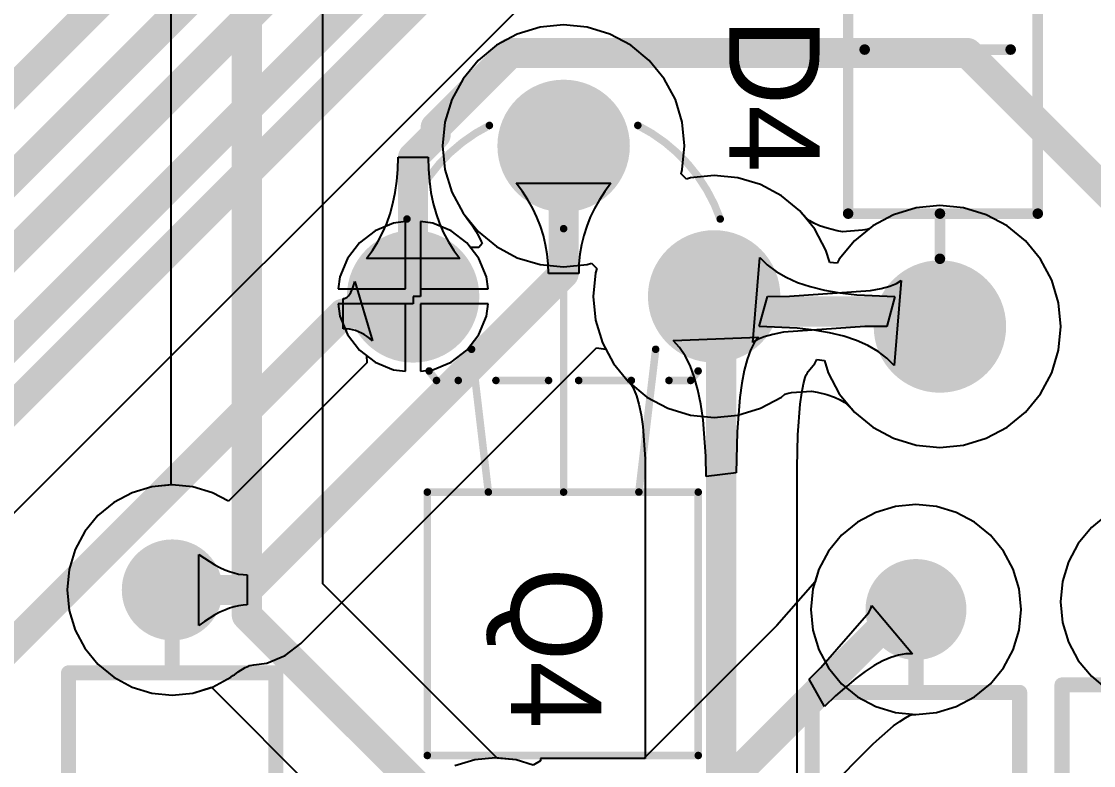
# Model space of a CAD drawing. Header units: millimetres. Extents: x 0 to 190, y 0 to 100.
# Drawn here: x 111.75 to 129.85, y 38.95 to 51.5 of the extents above; entities that cross this region are included whole.
import ezdxf

# ---------------------------------------------------------------- set-up
doc = ezdxf.new("R2010")
doc.units = ezdxf.units.MM
for name, color, linetype in [('BottomLayer', 5, 'Continuous'), ('BottomSolder', 6, 'Continuous'), ('MultiLayer', 9, 'Continuous'), ('PadHoleLayer', 156, 'Continuous'), ('TopLayer', 1, 'Continuous'), ('TopOverlay', 2, 'Continuous'), ('TopSolder', 216, 'Continuous')]:
    doc.layers.add(name, color=color, linetype=linetype)

msp = doc.modelspace()

# ---------------------------------------------------------------- hatches: boundary and pattern name
at = {"layer": 'BottomLayer'}
h = msp.add_hatch(color=5, dxfattribs=at)
edge = h.paths.add_edge_path()
edge.add_arc((120.904, 49.403), 1.016, 0, 360)
h = msp.add_hatch(color=5, dxfattribs=at)
edge = h.paths.add_edge_path()
edge.add_arc((118.364, 46.863), 1.016, 0, 360)
h = msp.add_hatch(color=5, dxfattribs=at)
edge = h.paths.add_edge_path()
edge.add_arc((123.444, 46.863), 1.016, 0, 360)
h = msp.add_hatch(color=5, dxfattribs=at)
edge = h.paths.add_edge_path()
edge.add_arc((127.254, 46.355), 1.016, 0, 360)
h = msp.add_hatch(color=5, dxfattribs=at)
edge = h.paths.add_edge_path()
edge.add_arc((114.3, 41.91), 0.7499985, 0, 360)
h = msp.add_hatch(color=5, dxfattribs=at)
edge = h.paths.add_edge_path()
edge.add_arc((126.84990632, 41.5789999), 0.7499985, 0, 360)
at = {"layer": 'BottomSolder'}
h = msp.add_hatch(color=6, dxfattribs=at)
edge = h.paths.add_edge_path()
edge.add_arc((120.904, 49.403), 1.1176, 0, 360)
h = msp.add_hatch(color=6, dxfattribs=at)
edge = h.paths.add_edge_path()
edge.add_arc((118.364, 46.863), 1.1176, 0, 360)
h = msp.add_hatch(color=6, dxfattribs=at)
edge = h.paths.add_edge_path()
edge.add_arc((123.444, 46.863), 1.1176, 0, 360)
h = msp.add_hatch(color=6, dxfattribs=at)
edge = h.paths.add_edge_path()
edge.add_arc((127.254, 46.355), 1.1176, 0, 360)
h = msp.add_hatch(color=6, dxfattribs=at)
edge = h.paths.add_edge_path()
edge.add_arc((114.3, 41.91), 0.8515985, 0, 360)
h = msp.add_hatch(color=6, dxfattribs=at)
edge = h.paths.add_edge_path()
edge.add_arc((126.84990632, 41.5789999), 0.8515985, 0, 360)
at = {"layer": 'MultiLayer'}
h = msp.add_hatch(color=9, dxfattribs=at)
edge = h.paths.add_edge_path()
edge.add_arc((120.904, 49.403), 1.016, 0, 360)
h = msp.add_hatch(color=9, dxfattribs=at)
edge = h.paths.add_edge_path()
edge.add_arc((118.364, 46.863), 1.016, 0, 360)
h = msp.add_hatch(color=9, dxfattribs=at)
edge = h.paths.add_edge_path()
edge.add_arc((123.444, 46.863), 1.016, 0, 360)
h = msp.add_hatch(color=9, dxfattribs=at)
edge = h.paths.add_edge_path()
edge.add_arc((127.254, 46.355), 1.016, 0, 360)
h = msp.add_hatch(color=9, dxfattribs=at)
edge = h.paths.add_edge_path()
edge.add_arc((114.3, 41.91), 0.7499985, 0, 360)
h = msp.add_hatch(color=9, dxfattribs=at)
edge = h.paths.add_edge_path()
edge.add_arc((126.84990632, 41.5789999), 0.7499985, 0, 360)
at = {"layer": 'PadHoleLayer'}
h = msp.add_hatch(color=156, dxfattribs=at)
edge = h.paths.add_edge_path()
edge.add_arc((120.904, 49.403), 0.4571999999999999, 0, 360)
h = msp.add_hatch(color=156, dxfattribs=at)
edge = h.paths.add_edge_path()
edge.add_arc((118.364, 46.863), 0.4571999999999999, 0, 360)
h = msp.add_hatch(color=156, dxfattribs=at)
edge = h.paths.add_edge_path()
edge.add_arc((123.444, 46.863), 0.4571999999999999, 0, 360)
h = msp.add_hatch(color=156, dxfattribs=at)
edge = h.paths.add_edge_path()
edge.add_arc((127.254, 46.355), 0.4445, 0, 360)
h = msp.add_hatch(color=156, dxfattribs=at)
edge = h.paths.add_edge_path()
edge.add_arc((114.3, 41.91), 0.3499993, 0, 360)
h = msp.add_hatch(color=156, dxfattribs=at)
edge = h.paths.add_edge_path()
edge.add_arc((126.84990632, 41.5789999), 0.3499993, 0, 360)
at = {"layer": 'TopLayer'}
h = msp.add_hatch(color=1, dxfattribs=at)
edge = h.paths.add_edge_path()
edge.add_arc((120.904, 49.403), 1.016, 0, 360)
h = msp.add_hatch(color=1, dxfattribs=at)
edge = h.paths.add_edge_path()
edge.add_arc((118.364, 46.863), 1.016, 0, 360)
h = msp.add_hatch(color=1, dxfattribs=at)
edge = h.paths.add_edge_path()
edge.add_arc((123.444, 46.863), 1.016, 0, 360)
h = msp.add_hatch(color=1, dxfattribs=at)
edge = h.paths.add_edge_path()
edge.add_arc((127.254, 46.355), 1.016, 0, 360)
h = msp.add_hatch(color=1, dxfattribs=at)
edge = h.paths.add_edge_path()
edge.add_arc((114.3, 41.91), 0.7499985, 0, 360)
h = msp.add_hatch(color=1, dxfattribs=at)
edge = h.paths.add_edge_path()
edge.add_arc((126.84990632, 41.5789999), 0.7499985, 0, 360)
at = {"layer": 'TopSolder'}
h = msp.add_hatch(color=216, dxfattribs=at)
edge = h.paths.add_edge_path()
edge.add_arc((120.904, 49.403), 1.1176, 0, 360)
h = msp.add_hatch(color=216, dxfattribs=at)
edge = h.paths.add_edge_path()
edge.add_arc((118.364, 46.863), 1.1176, 0, 360)
h = msp.add_hatch(color=216, dxfattribs=at)
edge = h.paths.add_edge_path()
edge.add_arc((123.444, 46.863), 1.1176, 0, 360)
h = msp.add_hatch(color=216, dxfattribs=at)
edge = h.paths.add_edge_path()
edge.add_arc((127.254, 46.355), 1.1176, 0, 360)
h = msp.add_hatch(color=216, dxfattribs=at)
edge = h.paths.add_edge_path()
edge.add_arc((114.3, 41.91), 0.8515985, 0, 360)
h = msp.add_hatch(color=216, dxfattribs=at)
edge = h.paths.add_edge_path()
edge.add_arc((126.84990632, 41.5789999), 0.8515985, 0, 360)

# ---------------------------------------------------------------- linework, layer by layer
at = {"layer": 'BottomLayer'}
for p, q in [((100.15440472, 31.73322584), (127.97719388, 59.556015)), ((120.50565942, 51.4055995), (120.12262488, 51.28940719999999)), ((120.904, 51.44483234), (120.50565942, 51.4055995)), ((121.30234058, 51.4055995), (120.904, 51.44483234)), ((121.68537512, 51.28940719999999), (121.30234058, 51.4055995)), ((120.12262488, 51.28940719999999), (119.76961822, 51.10072075999999)), ((122.03838178, 51.10072075999999), (121.68537512, 51.28940719999999)), ((119.76961822, 51.10072075999999), (119.46020558, 50.84679441999999)), ((122.34779442, 50.84679441999999), (122.03838178, 51.10072075999999)), ((119.46020558, 50.84679441999999), (119.20627924, 50.53738178)), ((122.60172076, 50.53738178), (122.34779442, 50.84679441999999)), ((119.20627924, 50.53738178), (119.0175928, 50.18437512)), ((122.7904072, 50.18437512), (122.60172076, 50.53738178)), ((119.0175928, 50.18437512), (118.9014005, 49.80134057999999)), ((122.9065995, 49.80134057999999), (122.7904072, 50.18437512)), ((118.9014005, 49.80134057999999), (118.86216766, 49.403)), ((122.94583234, 49.403), (122.9065995, 49.80134057999999)), ((118.86216766, 49.403), (118.9014005, 49.00465942)), ((122.9065995, 49.00465942), (122.94583234, 49.403)), ((118.10466854, 49.00421492), (118.11, 49.21063056)), ((118.11, 49.21063056), (118.618, 49.21063056)), ((118.618, 49.21063056), (118.62333146, 49.00421492)), ((118.0886767, 48.80577488), (118.10466854, 49.00421492)), ((118.62333146, 49.00421492), (118.6393233, 48.80577488)), ((118.9014005, 49.00465942), (119.0175928, 48.62162488)), ((122.88515174, 48.93395598), (122.9065995, 49.00465942)), ((122.97495598, 48.84415174), (122.88515174, 48.93395598)), ((123.04565942, 48.86559949999999), (122.97495598, 48.84415174)), ((123.444, 48.90483234), (123.04565942, 48.86559949999999)), ((123.84234058, 48.86559949999999), (123.444, 48.90483234)), ((124.22537512, 48.74940719999999), (123.84234058, 48.86559949999999)), ((118.0620194, 48.61531298), (118.0886767, 48.80577488)), ((118.6393233, 48.80577488), (118.6659806, 48.61531298)), ((120.20844894, 48.63532564), (120.10487536, 48.77557936)), ((120.10487536, 48.77557936), (121.70312464, 48.77557936)), ((121.70312464, 48.77557936), (121.59955106, 48.63532564)), ((124.57838178, 48.56072076), (124.22537512, 48.74940719999999)), ((118.02470172, 48.43282668), (118.0620194, 48.61531298)), ((118.6659806, 48.61531298), (118.70329828, 48.43282668)), ((119.0175928, 48.62162488), (119.20627924, 48.26861821999999)), ((120.30112084, 48.49228807999999), (120.20844894, 48.63532564)), ((120.38288852, 48.34646413999999), (120.30112084, 48.49228807999999)), ((121.50687916, 48.49228807999999), (121.42511148, 48.34646413999999)), ((121.59955106, 48.63532564), (121.50687916, 48.49228807999999)), ((124.88779442, 48.30679442), (124.57838178, 48.56072076)), ((117.97672112, 48.25831598), (118.02470172, 48.43282668)), ((118.70329828, 48.43282668), (118.75127888, 48.25831598)), ((120.45375452, 48.19785889999999), (120.38288852, 48.34646413999999)), ((121.42511148, 48.34646413999999), (121.35424548, 48.19785889999999)), ((124.93099728, 48.25415038), (124.88779442, 48.30679442)), ((126.85565942, 48.3575995), (126.47262488, 48.2414072)), ((127.254, 48.39683234), (126.85565942, 48.3575995)), ((127.65234058, 48.3575995), (127.254, 48.39683234)), ((128.03537512, 48.2414072), (127.65234058, 48.3575995)), ((117.91808014, 48.09178596), (117.97672112, 48.25831598)), ((118.237, 48.12723674), (118.03246396, 48.1003102)), ((118.237, 46.99), (118.237, 48.12723674)), ((118.69553604, 48.1003102), (118.491, 48.12723674)), ((118.491, 48.12723674), (118.491, 46.863)), ((118.75127888, 48.25831598), (118.80991986, 48.09178596)), ((119.20627924, 48.26861821999999), (119.26129818, 48.20157746)), ((119.26129818, 48.20157746), (119.28052344, 48.16681501999999)), ((119.28052344, 48.16681501999999), (119.3654458, 48.05181906)), ((120.51371884, 48.04646727999999), (120.45375452, 48.19785889999999)), ((121.35424548, 48.19785889999999), (121.29428116, 48.04646727999999)), ((124.9459655, 48.24253242), (124.93099728, 48.25415038)), ((125.01950612, 48.16817138), (124.9459655, 48.24253242)), ((125.05867038, 48.13829336), (125.01950612, 48.16817138)), ((125.12487294, 48.09977426), (125.05867038, 48.13829336)), ((126.47262488, 48.2414072), (126.11961822, 48.05272076)), ((128.38838178, 48.05272076), (128.03537512, 48.2414072)), ((117.72352122, 47.97234246), (117.45822584, 47.76877416)), ((118.03246396, 48.1003102), (117.72352122, 47.97234246)), ((117.8487737, 47.933229), (117.91808014, 48.09178596)), ((119.00447878, 47.97234246), (118.69553604, 48.1003102)), ((118.80991986, 48.09178596), (118.8792263, 47.933229)), ((119.26977416, 47.76877416), (119.00447878, 47.97234246)), ((119.3654458, 48.05181906), (119.4232943, 47.96253044)), ((119.4232943, 47.96253044), (119.4724941, 47.87478867999999)), ((120.56277894, 47.89228927999999), (120.51371884, 48.04646727999999)), ((121.29428116, 48.04646727999999), (121.24522106, 47.89228927999999)), ((125.22260706, 48.05637581999999), (125.12487294, 48.09977426)), ((125.35365582, 48.01239064), (125.22260706, 48.05637581999999)), ((125.51822242, 47.97155252), (125.35365582, 48.01239064)), ((125.61183412, 47.95507045999999), (125.51822242, 47.97155252)), ((125.94926296, 47.97840544), (125.61183412, 47.95507045999999)), ((126.024386, 47.99330762), (125.94926296, 47.97840544)), ((126.0590316, 48.00299772), (126.024386, 47.99330762)), ((126.11961822, 48.05272076), (126.0590316, 48.00299772)), ((128.69779442, 47.79879441999999), (128.38838178, 48.05272076)), ((117.45822584, 47.76877416), (117.25465754, 47.50347877999999)), ((117.67817714, 47.6400495), (117.76880688, 47.78265018)), ((117.76880688, 47.78265018), (117.8487737, 47.933229)), ((118.8792263, 47.933229), (118.95919312, 47.78265018)), ((118.95919312, 47.78265018), (119.04982286, 47.6400495)), ((119.33052588, 47.68960235999999), (119.26977416, 47.76877416)), ((119.4724941, 47.87478867999999), (119.51379958, 47.7881696)), ((119.51379958, 47.7881696), (119.52764004, 47.75322936)), ((120.6009399, 47.73532998), (120.56277894, 47.89228927999999)), ((121.24522106, 47.89228927999999), (121.2070601, 47.73532998)), ((128.95172076, 47.48938178), (128.69779442, 47.79879441999999)), ((117.57688702, 47.50542442), (117.67817714, 47.6400495)), ((119.04982286, 47.6400495), (119.15111298, 47.50542442)), ((119.47249664, 47.68560186), (119.33052588, 47.68960235999999)), ((119.52764004, 47.75322936), (119.47249664, 47.68560186)), ((120.6281941, 47.5755843), (120.6009399, 47.73532998)), ((121.2070601, 47.73532998), (121.1798059, 47.5755843)), ((117.25465754, 47.50347877999999), (117.1266898, 47.19453604)), ((119.15111298, 47.50542442), (117.57688702, 47.50542442)), ((120.64454916, 47.41305224), (120.6281941, 47.5755843)), ((120.65, 47.24773887999999), (120.64454916, 47.41305224)), ((121.16345084, 47.41305224), (121.158, 47.24773887999999)), ((121.1798059, 47.5755843), (121.16345084, 47.41305224)), ((124.09621612, 46.08397945999999), (124.2173284, 47.5219522)), ((124.2173284, 47.5219522), (124.34114324, 47.39675305999999)), ((129.1404072, 47.13637512), (128.95172076, 47.48938178)), ((121.158, 47.24773887999999), (120.65, 47.24773887999999)), ((124.34114324, 47.39675305999999), (124.48799334, 47.2847289)), ((124.48799334, 47.2847289), (124.65787616, 47.18588734)), ((117.1266898, 47.19453604), (117.09976326, 46.99)), ((117.3479238, 47.00870456), (117.36394866, 47.05739382)), ((117.36394866, 47.05739382), (117.3789372, 47.11181332)), ((117.3789372, 47.11181332), (117.67803998, 46.1135222)), ((124.65787616, 47.18588734), (124.85079424, 47.1002233)), ((124.85079424, 47.1002233), (125.0667425, 47.02773932)), ((126.40780916, 47.03645152), (126.52092044, 47.08252458)), ((126.60178388, 47.13402053999999), (126.4806716, 45.6960478)), ((126.52092044, 47.08252458), (126.60178388, 47.13402053999999)), ((129.2565995, 46.75334057999999), (129.1404072, 47.13637512)), ((117.09976326, 46.99), (118.237, 46.99)), ((117.25220898, 46.8511763), (117.27342814, 46.87122452)), ((117.27342814, 46.87122452), (117.29361098, 46.89700298)), ((117.29361098, 46.89700298), (117.31275242, 46.9285066)), ((117.31275242, 46.9285066), (117.33085754, 46.96574046)), ((117.33085754, 46.96574046), (117.3479238, 47.00870456)), ((118.491, 46.863), (118.364, 46.863)), ((118.364, 46.863), (118.364, 46.736)), ((124.206, 46.355), (124.3421186, 46.863)), ((124.3421186, 46.863), (124.7131872, 46.86571018)), ((124.7131872, 46.86571018), (126.08485578, 46.96056648)), ((125.0667425, 47.02773932), (125.30572856, 46.96843285999999)), ((125.30572856, 46.96843285999999), (125.5677448, 46.92230645999999)), ((125.5677448, 46.92230645999999), (125.8527963, 46.88935758)), ((125.8527963, 46.88935758), (126.492, 46.863)), ((126.08485578, 46.96056648), (126.26245512, 46.99579882)), ((126.26245512, 46.99579882), (126.40780916, 47.03645152)), ((126.492, 46.863), (126.3558814, 46.355)), ((118.364, 46.736), (117.09976326, 46.736)), ((117.09976326, 46.736), (117.1266898, 46.53146396)), ((117.18231834, 46.82539784), (117.20665408, 46.82826296)), ((117.18231834, 46.31739784), (117.18231834, 46.82539784)), ((117.20665408, 46.82826296), (117.22995096, 46.83685324)), ((117.22995096, 46.83685324), (117.25220898, 46.8511763)), ((129.29583234, 46.355), (129.2565995, 46.75334057999999)), ((117.1266898, 46.53146396), (117.25465754, 46.22252122)), ((117.23641018, 46.31535822), (117.18231834, 46.31739784)), ((117.28949618, 46.3092419), (117.23641018, 46.31535822)), ((124.8452037, 46.32864242), (124.206, 46.355)), ((125.9848128, 46.35228982), (124.61314422, 46.25743352)), ((125.1302552, 46.29569353999999), (124.8452037, 46.32864242)), ((126.3558814, 46.355), (125.9848128, 46.35228982)), ((129.2565995, 45.95665942), (129.29583234, 46.355)), ((117.25465754, 46.22252122), (117.45822584, 45.95722583999999)), ((117.34158142, 46.29904887999999), (117.28949618, 46.3092419)), ((117.39265828, 46.28477662), (117.34158142, 46.29904887999999)), ((117.44273438, 46.26643019999999), (117.39265828, 46.28477662)), ((117.49180464, 46.24400199999999), (117.44273438, 46.26643019999999)), ((117.53986906, 46.21749964), (117.49180464, 46.24400199999999)), ((117.58693018, 46.18691804), (117.53986906, 46.21749964)), ((117.632988, 46.15225974), (117.58693018, 46.18691804)), ((117.67803998, 46.1135222), (117.632988, 46.15225974)), ((124.17707956, 46.13547542), (124.09621612, 46.08397945999999)), ((124.29019084, 46.18154848), (124.17707956, 46.13547542)), ((124.43554488, 46.22220118), (124.29019084, 46.18154848)), ((124.61314422, 46.25743352), (124.43554488, 46.22220118)), ((125.39227144, 46.24956714), (125.1302552, 46.29569353999999)), ((125.6312575, 46.19026068), (125.39227144, 46.24956714)), ((125.84720576, 46.11777669999999), (125.6312575, 46.19026068)), ((116.47203528, 41.00422584), (121.4609077, 45.99309826)), ((117.45822584, 45.95722583999999), (117.57630028, 45.86662404)), ((121.4609077, 45.99309826), (121.61731328, 45.96989536)), ((121.61731328, 45.96989536), (121.74627924, 45.72861822)), ((126.04012384, 46.03211266), (125.84720576, 46.11777669999999)), ((126.21000666, 45.9332711), (126.04012384, 46.03211266)), ((129.1404072, 45.57362488), (129.2565995, 45.95665942)), ((117.57630028, 45.86662404), (117.58460608, 45.73989328)), ((126.35685676, 45.82124693999999), (126.21000666, 45.9332711)), ((126.4806716, 45.6960478), (126.35685676, 45.82124693999999)), ((117.58460608, 45.73989328), (115.24958916, 43.40487636)), ((121.74627924, 45.72861822), (122.00020558, 45.41920558)), ((122.00020558, 45.41920558), (122.30961822, 45.16527924)), ((128.95172076, 45.22061822), (129.1404072, 45.57362488)), ((124.673614, 45.22469238), (124.74873704, 45.23959455999999)), ((124.74873704, 45.23959455999999), (125.08616588, 45.26292953999999)), ((125.08616588, 45.26292953999999), (125.17977758, 45.24644748)), ((125.17977758, 45.24644748), (125.34434418, 45.20560936)), ((122.30961822, 45.16527924), (122.66262488, 44.9765928)), ((124.22537512, 44.9765928), (124.57838178, 45.16527924)), ((124.57838178, 45.16527924), (124.6389684, 45.21500228)), ((124.6389684, 45.21500228), (124.673614, 45.22469238)), ((125.34434418, 45.20560936), (125.47539294, 45.16162418)), ((125.47539294, 45.16162418), (125.57312706, 45.11822574)), ((125.57312706, 45.11822574), (125.63932962, 45.07970664)), ((125.63932962, 45.07970664), (125.67849388, 45.04982861999999)), ((125.67849388, 45.04982861999999), (125.7520345, 44.97546758)), ((128.69779442, 44.91120557999999), (128.95172076, 45.22061822)), ((122.66262488, 44.9765928), (123.04565942, 44.8604005)), ((123.84234058, 44.8604005), (124.22537512, 44.9765928)), ((125.7520345, 44.97546758), (125.76700272, 44.96384962)), ((125.76700272, 44.96384962), (125.81020558, 44.91120557999999)), ((125.81020558, 44.91120557999999), (126.11961822, 44.65727924)), ((128.38838178, 44.65727924), (128.69779442, 44.91120557999999)), ((123.04565942, 44.8604005), (123.444, 44.82116765999999)), ((123.444, 44.82116765999999), (123.84234058, 44.8604005)), ((126.11961822, 44.65727924), (126.47262488, 44.4685928)), ((128.03537512, 44.4685928), (128.38838178, 44.65727924)), ((126.47262488, 44.4685928), (126.85565942, 44.3524005)), ((126.85565942, 44.3524005), (127.254, 44.31316766)), ((127.254, 44.31316766), (127.65234058, 44.3524005)), ((127.65234058, 44.3524005), (128.03537512, 44.4685928)), ((113.95380308, 43.6504461), (113.62091068, 43.54946332)), ((114.3, 43.68454306), (113.95380308, 43.6504461)), ((114.64619692, 43.6504461), (114.3, 43.68454306)), ((114.97908932, 43.54946332), (114.64619692, 43.6504461)), ((113.62091068, 43.54946332), (113.31411678, 43.38547838)), ((115.24958916, 43.40487636), (114.97908932, 43.54946332)), ((113.31411678, 43.38547838), (113.04520952, 43.16479048)), ((126.5037094, 43.319446), (126.170817, 43.21846322)), ((126.84990632, 43.35354296), (126.5037094, 43.319446)), ((127.19610324, 43.319446), (126.84990632, 43.35354296)), ((127.52899564, 43.21846322), (127.19610324, 43.319446)), ((113.04520952, 43.16479048), (112.82452162, 42.89588321999999)), ((126.170817, 43.21846322), (125.8640231, 43.05447828)), ((127.83578954, 43.05447828), (127.52899564, 43.21846322)), ((130.07811678, 43.18147827999999), (129.80920952, 42.96079038)), ((112.82452162, 42.89588321999999), (112.66053668, 42.58908932)), ((125.8640231, 43.05447828), (125.59511584, 42.83379038)), ((128.1046968, 42.83379038), (127.83578954, 43.05447828)), ((129.80920952, 42.96079038), (129.58852162, 42.69188312)), ((125.59511584, 42.83379038), (125.37442794, 42.56488312)), ((128.3253847, 42.56488312), (128.1046968, 42.83379038)), ((112.66053668, 42.58908932), (112.5595539, 42.25619692)), ((125.37442794, 42.56488312), (125.210443, 42.25808922)), ((128.48936964, 42.25808922), (128.3253847, 42.56488312)), ((129.58852162, 42.69188312), (129.42453668, 42.38508922)), ((114.7500372, 41.31002914), (114.7500372, 42.50997086)), ((114.7500372, 42.50997086), (114.8412232, 42.4442382)), ((114.8412232, 42.4442382), (115.01721726, 42.33352721999999)), ((129.42453668, 42.38508922), (129.3235539, 42.05219682)), ((112.5595539, 42.25619692), (112.52545694, 41.91)), ((115.01721726, 42.33352721999999), (115.10202532, 42.2885489)), ((115.10202532, 42.2885489), (115.18470994, 42.25049207999999)), ((115.18470994, 42.25049207999999), (115.26527112, 42.21935422)), ((115.26527112, 42.21935422), (115.34370632, 42.19513786)), ((115.34370632, 42.19513786), (115.42001554, 42.17783792)), ((115.42001554, 42.17783792), (115.49420132, 42.16745948)), ((115.49420132, 42.16745948), (115.56626112, 42.16399999999999)), ((115.56626112, 42.16399999999999), (115.56626112, 41.65599999999999)), ((125.210443, 42.25808922), (125.14612512, 42.0460678)), ((128.59035242, 41.92519682), (128.48936964, 42.25808922)), ((125.14612512, 42.0460678), (124.5041706, 41.30956686)), ((129.3235539, 42.05219682), (129.28945694, 41.70599989999999)), ((112.52545694, 41.91), (112.5595539, 41.56380308)), ((128.62444938, 41.5789999), (128.59035242, 41.92519682)), ((115.34370632, 41.62486214), (115.26527112, 41.60064578)), ((115.42001554, 41.64216208), (115.34370632, 41.62486214)), ((115.49420132, 41.65254052), (115.42001554, 41.64216208)), ((115.56626112, 41.65599999999999), (115.49420132, 41.65254052)), ((126.08897312, 41.59528384), (126.10282374, 41.64508054)), ((126.10282374, 41.64508054), (126.79029506, 40.83137376)), ((129.28945694, 41.70599989999999), (129.3235539, 41.35980298)), ((112.5595539, 41.56380308), (112.66053668, 41.23091067999999)), ((115.01721726, 41.48647278), (114.8412232, 41.3757618)), ((115.10202532, 41.5314511), (115.01721726, 41.48647278)), ((115.18470994, 41.56950791999999), (115.10202532, 41.5314511)), ((115.26527112, 41.60064578), (115.18470994, 41.56950791999999)), ((125.24544166, 40.60039378), (126.05477202, 41.52891871999999)), ((126.05477202, 41.52891871999999), (126.08897312, 41.59528384)), ((128.59035242, 41.23280298), (128.62444938, 41.5789999)), ((114.8412232, 41.3757618), (114.7500372, 41.31002914)), ((124.5041706, 41.30956686), (122.29719762, 39.10259388)), ((129.3235539, 41.35980298), (129.42453668, 41.02691058)), ((112.66053668, 41.23091067999999), (112.82452162, 40.92411678)), ((128.48936964, 40.89991058), (128.59035242, 41.23280298)), ((112.82452162, 40.92411678), (113.04520952, 40.65520952)), ((116.2067399, 40.80065754), (116.47203528, 41.00422584)), ((128.3253847, 40.59311667999999), (128.48936964, 40.89991058)), ((129.42453668, 41.02691058), (129.58852162, 40.72011668)), ((115.89779716, 40.67268979999999), (116.2067399, 40.80065754)), ((126.28929784, 40.71025386), (126.14491916, 40.63116842)), ((126.42602604, 40.7698194), (126.28929784, 40.71025386)), ((126.55510122, 40.80985996), (126.42602604, 40.7698194)), ((126.67652338, 40.83037808), (126.55510122, 40.80985996)), ((126.79029506, 40.83137376), (126.67652338, 40.83037808)), ((129.58852162, 40.72011668), (129.80920952, 40.45120942)), ((113.04520952, 40.65520952), (113.31411678, 40.43452162)), ((115.3492867, 40.4787354), (115.4142345, 40.52555268)), ((115.4142345, 40.52555268), (115.53081034, 40.59888756)), ((115.53081034, 40.59888756), (115.55668532, 40.61261117999999)), ((115.55668532, 40.61261117999999), (115.58404112, 40.62520196)), ((115.58404112, 40.62520196), (115.6008864, 40.63171452)), ((115.6008864, 40.63171452), (115.6154025, 40.63241048)), ((115.6154025, 40.63241048), (115.67849864, 40.64381761999999)), ((115.67849864, 40.64381761999999), (115.89779716, 40.67268979999999)), ((125.04840878, 40.40146606), (125.24544166, 40.60039378)), ((125.99289, 40.53255799999999), (125.83320782, 40.41442514)), ((126.14491916, 40.63116842), (125.99289, 40.53255799999999)), ((128.1046968, 40.32420942), (128.3253847, 40.59311667999999)), ((113.31411678, 40.43452162), (113.62091068, 40.27053668)), ((114.97908932, 40.27053668), (115.28588322, 40.43452162)), ((115.28588322, 40.43452162), (115.32160832, 40.46384084)), ((115.32160832, 40.46384084), (115.3492867, 40.4787354)), ((125.30825078, 39.94288938), (125.04840878, 40.40146606)), ((125.83320782, 40.41442514), (125.49088948, 40.11958955999999)), ((129.80920952, 40.45120942), (130.07811678, 40.23052152)), ((113.62091068, 40.27053668), (113.95380308, 40.1695539)), ((113.95380308, 40.1695539), (114.3, 40.13545694)), ((114.3, 40.13545694), (114.64619692, 40.1695539)), ((114.64619692, 40.1695539), (114.97908932, 40.27053668)), ((127.83578954, 40.10352152), (128.1046968, 40.32420942)), ((125.49088948, 40.11958955999999), (125.30825078, 39.94288938)), ((127.52899564, 39.93953658), (127.83578954, 40.10352152)), ((126.74102668, 39.78925748), (126.7805567, 39.80648122)), ((126.7805567, 39.80648122), (126.7992638, 39.80664378)), ((126.7992638, 39.80664378), (126.81098082, 39.8082897)), ((126.81098082, 39.8082897), (126.84990632, 39.80445683999999)), ((126.84990632, 39.80445683999999), (127.19610324, 39.83855379999999)), ((127.19610324, 39.83855379999999), (127.52899564, 39.93953658)), ((126.47319384, 39.61316944), (126.57701634, 39.6899765)), ((126.57701634, 39.6899765), (126.67062804, 39.75069774)), ((126.67062804, 39.75069774), (126.74102668, 39.78925748)), ((126.1821454, 39.3624943), (126.47319384, 39.61316944)), ((124.07145366, 37.25375328), (126.12215314, 39.30445276)), ((126.12215314, 39.30445276), (126.1821454, 39.3624943)), ((122.29719762, 39.10259388), (122.2570707, 39.0653016)), ((119.4049047, 39.03957647999999), (119.06974916, 38.9379079)), ((119.75345366, 39.07390458), (119.4049047, 39.03957647999999)), ((120.10200262, 39.03957647999999), (119.75345366, 39.07390458)), ((120.38845112, 38.95268308), (120.10200262, 39.03957647999999)), ((120.51545366, 39.02544138), (120.38845112, 38.95268308)), ((122.2570707, 39.0653016), (120.51545366, 39.0653016)), ((120.51545366, 39.0653016), (120.51545366, 39.02544138))]:
    msp.add_line(p, q, dxfattribs=at)
at = {"layer": 'BottomLayer', "const_width": 0.508}
for points in [[(97.60573824, 36.34600046), (127.68073778, 66.421)], [(98.32200046, 35.58400046), (127.889, 65.151)], [(98.83000046, 34.82200046), (127.762, 63.75399999999999)], [(99.314, 33.782), (127.889, 62.357)], [(99.24863056, 32.639), (127.44660312, 60.83697255999999)], [(118.745, 49.71489168), (120.00068964, 50.97058131999999)], [(120.00068964, 50.97058131999999), (127.71841868, 50.97058131999999)], [(127.71841868, 50.97058131999999), (130.937, 47.752)], [(118.745, 49.59163056), (118.745, 49.71489168)], [(118.364, 49.21063056), (118.745, 49.59163056)], [(120.904, 47.24773887999999), (120.904, 49.403)], [(118.364, 46.863), (118.364, 49.21063056)], [(115.56626112, 41.91), (120.904, 47.24773887999999)], [(118.07239784, 46.57139784), (118.364, 46.863)], [(123.444, 46.863), (123.698, 46.60899999999999)], [(123.698, 46.60899999999999), (127, 46.60899999999999)], [(127, 46.60899999999999), (127.254, 46.355)], [(115.11215992, 44.50123942), (117.18231834, 46.57139784)], [(117.18231834, 46.57139784), (118.07239784, 46.57139784)], [(104.775, 34.16408204), (115.11215738, 44.50123942)], [(115.11215738, 44.50123942), (115.11215992, 44.50123942)], [(114.3, 41.91), (115.56626112, 41.91)], [(122.29345366, 37.2873016), (126.58515196, 41.5789999)], [(126.58515196, 41.5789999), (126.84990632, 41.5789999)]]:
    msp.add_lwpolyline(points, dxfattribs=at)
at = {"layer": 'BottomLayer', "const_width": 0.254}
for points in [[(119.87368964, 50.97058131999999, 1), (120.12768964, 50.97058131999999, 1)], [(119.87368964, 50.97058131999999, 1), (120.12768964, 50.97058131999999, 1)], [(127.59141868, 50.97058131999999, 1), (127.84541868, 50.97058131999999, 1)], [(127.59141868, 50.97058131999999, 1), (127.84541868, 50.97058131999999, 1)], [(118.618, 49.71489168, 1), (118.872, 49.71489168, 1)], [(118.618, 49.71489168, 1), (118.872, 49.71489168, 1)], [(118.618, 49.59163056, 1), (118.872, 49.59163056, 1)], [(118.618, 49.59163056, 1), (118.872, 49.59163056, 1)], [(120.777, 49.403, 1), (121.031, 49.403, 1)], [(118.237, 49.21063056, 1), (118.491, 49.21063056, 1)], [(118.237, 49.21063056, 1), (118.491, 49.21063056, 1)], [(120.777, 47.24773887999999, 1), (121.031, 47.24773887999999, 1)], [(120.777, 47.24773887999999, 1), (121.031, 47.24773887999999, 1)], [(118.237, 46.863, 1), (118.491, 46.863, 1)], [(118.237, 46.863, 1), (118.491, 46.863, 1)], [(123.317, 46.863, 1), (123.571, 46.863, 1)], [(123.571, 46.60899999999999, 1), (123.825, 46.60899999999999, 1)], [(123.571, 46.60899999999999, 1), (123.825, 46.60899999999999, 1)], [(126.873, 46.60899999999999, 1), (127.127, 46.60899999999999, 1)], [(126.873, 46.60899999999999, 1), (127.127, 46.60899999999999, 1)], [(117.05531834, 46.57139784, 1), (117.30931834, 46.57139784, 1)], [(117.05531834, 46.57139784, 1), (117.30931834, 46.57139784, 1)], [(117.94539784, 46.57139784, 1), (118.19939784, 46.57139784, 1)], [(117.94539784, 46.57139784, 1), (118.19939784, 46.57139784, 1)], [(127.127, 46.355, 1), (127.381, 46.355, 1)], [(114.98515738, 44.50123942, 1), (115.23915738, 44.50123942, 1)], [(114.98515738, 44.50123942, 1), (115.23915738, 44.50123942, 1)], [(114.98515992, 44.50123942, 1), (115.23915992, 44.50123942, 1)], [(114.98515992, 44.50123942, 1), (115.23915992, 44.50123942, 1)], [(114.173, 41.91, 1), (114.427, 41.91, 1)], [(115.43926112, 41.91, 1), (115.69326112, 41.91, 1)], [(115.43926112, 41.91, 1), (115.69326112, 41.91, 1)], [(126.45815196, 41.5789999, 1), (126.71215196, 41.5789999, 1)], [(126.45815196, 41.5789999, 1), (126.71215196, 41.5789999, 1)], [(126.72290632, 41.5789999, 1), (126.97690632, 41.5789999, 1)]]:
    msp.add_lwpolyline(points, format="xyb", close=True, dxfattribs=at)
at = {"layer": 'TopLayer'}
for p, q in [((116.8389586, 42.01334498), (116.8389586, 74.00941764)), ((114.27704348, 73.47882688), (114.27704348, 43.68228246)), ((120.50565942, 51.4055995), (120.12262488, 51.28940719999999)), ((120.904, 51.44483234), (120.50565942, 51.4055995)), ((121.30234058, 51.4055995), (120.904, 51.44483234)), ((121.68537512, 51.28940719999999), (121.30234058, 51.4055995)), ((120.12262488, 51.28940719999999), (119.76961822, 51.10072075999999)), ((122.03838178, 51.10072075999999), (121.68537512, 51.28940719999999)), ((119.76961822, 51.10072075999999), (119.46020558, 50.84679441999999)), ((122.34779442, 50.84679441999999), (122.03838178, 51.10072075999999)), ((119.46020558, 50.84679441999999), (119.20627924, 50.53738178)), ((122.60172076, 50.53738178), (122.34779442, 50.84679441999999)), ((119.20627924, 50.53738178), (119.0175928, 50.18437512)), ((122.7904072, 50.18437512), (122.60172076, 50.53738178)), ((119.0175928, 50.18437512), (118.9014005, 49.80134057999999)), ((122.9065995, 49.80134057999999), (122.7904072, 50.18437512)), ((118.9014005, 49.80134057999999), (118.86216766, 49.403)), ((122.94583234, 49.403), (122.9065995, 49.80134057999999)), ((118.86216766, 49.403), (118.9014005, 49.00465942)), ((122.9065995, 49.00465942), (122.94583234, 49.403)), ((118.9014005, 49.00465942), (119.0175928, 48.62162488)), ((122.88515174, 48.93395598), (122.9065995, 49.00465942)), ((122.97495598, 48.84415174), (122.88515174, 48.93395598)), ((123.04565942, 48.86559949999999), (122.97495598, 48.84415174)), ((123.444, 48.90483234), (123.04565942, 48.86559949999999)), ((123.84234058, 48.86559949999999), (123.444, 48.90483234)), ((124.22537512, 48.74940719999999), (123.84234058, 48.86559949999999)), ((124.57838178, 48.56072076), (124.22537512, 48.74940719999999)), ((119.0175928, 48.62162488), (119.20627924, 48.26861821999999)), ((124.88779442, 48.30679442), (124.57838178, 48.56072076)), ((125.14172076, 47.99738178), (124.88779442, 48.30679442)), ((126.85565942, 48.3575995), (126.47262488, 48.2414072)), ((127.254, 48.39683234), (126.85565942, 48.3575995)), ((127.65234058, 48.3575995), (127.254, 48.39683234)), ((128.03537512, 48.2414072), (127.65234058, 48.3575995)), ((118.237, 48.12723674), (118.03246396, 48.1003102)), ((118.237, 46.99), (118.237, 48.12723674)), ((118.69553604, 48.1003102), (118.491, 48.12723674)), ((118.491, 48.12723674), (118.491, 46.99)), ((119.20627924, 48.26861821999999), (119.46020558, 47.95920558)), ((126.47262488, 48.2414072), (126.11961822, 48.05272076)), ((128.38838178, 48.05272076), (128.03537512, 48.2414072)), ((117.72352122, 47.97234246), (117.45822584, 47.76877416)), ((118.03246396, 48.1003102), (117.72352122, 47.97234246)), ((119.00447878, 47.97234246), (118.69553604, 48.1003102)), ((119.26977416, 47.76877416), (119.00447878, 47.97234246)), ((119.46020558, 47.95920558), (119.76961822, 47.70527924)), ((125.3304072, 47.64437512), (125.14172076, 47.99738178)), ((126.11961822, 48.05272076), (125.81020558, 47.79879441999999)), ((128.69779442, 47.79879441999999), (128.38838178, 48.05272076)), ((117.45822584, 47.76877416), (117.25465754, 47.50347877999999)), ((119.47334246, 47.50347877999999), (119.26977416, 47.76877416)), ((125.81020558, 47.79879441999999), (125.55627924, 47.48938178)), ((128.95172076, 47.48938178), (128.69779442, 47.79879441999999)), ((119.76961822, 47.70527924), (120.12262488, 47.5165928)), ((125.39401134, 47.43470319999999), (125.3304072, 47.64437512)), ((117.25465754, 47.50347877999999), (117.1266898, 47.19453604)), ((119.6013102, 47.19453604), (119.47334246, 47.50347877999999)), ((120.12262488, 47.5165928), (120.50565942, 47.4004005)), ((120.50565942, 47.4004005), (120.904, 47.36116766)), ((120.904, 47.36116766), (121.30234058, 47.4004005)), ((121.30234058, 47.4004005), (121.37304402, 47.42184826)), ((121.37304402, 47.42184826), (121.46284826, 47.33204402)), ((125.5203992, 47.4222572), (125.39401134, 47.43470319999999)), ((125.55627924, 47.48938178), (125.5203992, 47.4222572)), ((129.1404072, 47.13637512), (128.95172076, 47.48938178)), ((121.4414005, 47.26134058), (121.40216766, 46.863)), ((121.46284826, 47.33204402), (121.4414005, 47.26134058)), ((117.1266898, 47.19453604), (117.09976326, 46.99)), ((119.62823674, 46.99), (119.6013102, 47.19453604)), ((129.2565995, 46.75334057999999), (129.1404072, 47.13637512)), ((117.09976326, 46.99), (118.237, 46.99)), ((118.491, 46.99), (119.62823674, 46.99)), ((121.40216766, 46.863), (121.4414005, 46.46465942)), ((118.237, 46.736), (117.09976326, 46.736)), ((117.09976326, 46.736), (117.1266898, 46.53146396)), ((118.237, 45.59876326), (118.237, 46.736)), ((119.62823674, 46.736), (118.491, 46.736)), ((118.491, 46.736), (118.491, 45.59876326)), ((119.6013102, 46.53146396), (119.62823674, 46.736)), ((129.29583234, 46.355), (129.2565995, 46.75334057999999)), ((117.1266898, 46.53146396), (117.25465754, 46.22252122)), ((119.47334246, 46.22252122), (119.6013102, 46.53146396)), ((121.4414005, 46.46465942), (121.5575928, 46.08162488)), ((129.2565995, 45.95665942), (129.29583234, 46.355)), ((117.25465754, 46.22252122), (117.45822584, 45.95722583999999)), ((119.26977416, 45.95722583999999), (119.47334246, 46.22252122)), ((122.75326224, 46.11792402), (124.19105464, 46.17440345999999)), ((124.19105464, 46.17440345999999), (124.1200718, 46.07856418)), ((117.45822584, 45.95722583999999), (117.72352122, 45.75365753999999)), ((119.00447878, 45.75365753999999), (119.26977416, 45.95722583999999)), ((121.5575928, 46.08162488), (121.74627924, 45.72861822)), ((122.85893894, 46.00217113999999), (122.75326224, 46.11792402)), ((122.95349044, 45.86116303999999), (122.85893894, 46.00217113999999)), ((124.0565591, 45.95316946), (124.00051908, 45.79822438)), ((124.1200718, 46.07856418), (124.0565591, 45.95316946)), ((129.1404072, 45.57362488), (129.2565995, 45.95665942)), ((123.03691928, 45.69490226), (122.95349044, 45.86116303999999)), ((124.00051908, 45.79822438), (123.9519492, 45.6137264)), ((125.14172076, 45.72861822), (125.1776008, 45.7957428)), ((125.1776008, 45.7957428), (125.30398866, 45.7832968)), ((125.30398866, 45.7832968), (125.3675928, 45.57362488)), ((117.72352122, 45.75365753999999), (118.03246396, 45.6256898)), ((118.03246396, 45.6256898), (118.237, 45.59876326)), ((118.491, 45.59876326), (118.69553604, 45.6256898)), ((118.69553604, 45.6256898), (119.00447878, 45.75365753999999)), ((121.74627924, 45.72861822), (122.00020558, 45.41920558)), ((123.10922546, 45.50338625999999), (123.03691928, 45.69490226)), ((123.9519492, 45.6137264), (123.91085454, 45.39967552)), ((125.01455312, 45.56448341999999), (125.0302808, 45.59282727999999)), ((125.0302808, 45.59282727999999), (125.14172076, 45.72861822)), ((122.00020558, 45.41920558), (122.0135863, 45.40822262)), ((123.17040644, 45.28661503999999), (123.10922546, 45.50338625999999)), ((124.95178972, 45.38641164), (124.9798237, 45.49289605999999)), ((124.9798237, 45.49289605999999), (124.99727858, 45.54116114)), ((124.99727858, 45.54116114), (125.01455312, 45.56448341999999)), ((125.3675928, 45.57362488), (125.55627924, 45.22061822)), ((128.95172076, 45.22061822), (129.1404072, 45.57362488)), ((122.0135863, 45.40822262), (122.05046964, 45.36782646)), ((122.05046964, 45.36782646), (122.06647164, 45.34396062)), ((122.06647164, 45.34396062), (122.09705578, 45.28301078)), ((122.09705578, 45.28301078), (122.13495512, 45.1826249)), ((123.22046222, 45.04459114), (123.17040644, 45.28661503999999)), ((123.91085454, 45.39967552), (123.87723002, 45.15607174)), ((124.89653964, 45.04614054), (124.92232064, 45.23290927999999)), ((124.92232064, 45.23290927999999), (124.95178972, 45.38641164)), ((122.13495512, 45.1826249), (122.17425654, 45.04337956)), ((123.87723002, 45.15607174), (123.83239648, 44.58020294)), ((125.55627924, 45.22061822), (125.81020558, 44.91120557999999)), ((128.69779442, 44.91120557999999), (128.95172076, 45.22061822)), ((122.17425654, 45.04337956), (122.21077412, 44.8668267)), ((123.25939534, 44.77731202), (123.22046222, 45.04459114)), ((124.85630858, 44.52937754), (124.89653964, 45.04614054)), ((125.81020558, 44.91120557999999), (126.11961822, 44.65727924)), ((128.38838178, 44.65727924), (128.69779442, 44.91120557999999)), ((122.21077412, 44.8668267), (122.24001968, 44.66604224)), ((123.30389106, 44.16699066), (123.25939534, 44.77731202)), ((122.24001968, 44.66604224), (122.2797275, 44.12139258)), ((123.83239648, 44.58020294), (123.81745366, 43.88612507999999)), ((124.84441122, 43.97673958), (124.85630858, 44.52937754)), ((126.11961822, 44.65727924), (126.47262488, 44.4685928)), ((128.03537512, 44.4685928), (128.38838178, 44.65727924)), ((126.47262488, 44.4685928), (126.85565942, 44.3524005)), ((126.85565942, 44.3524005), (127.254, 44.31316766)), ((127.254, 44.31316766), (127.65234058, 44.3524005)), ((127.65234058, 44.3524005), (128.03537512, 44.4685928)), ((123.30945366, 43.82394841999999), (123.30389106, 44.16699066)), ((122.2797275, 44.12139258), (122.2824961, 43.95066139999999)), ((124.84441122, 35.55288291999999), (124.84441122, 43.97673958)), ((122.2824961, 43.95066139999999), (122.2824961, 39.0653016)), ((123.81745366, 43.88612507999999), (123.30945366, 43.82394841999999)), ((113.95380308, 43.6504461), (113.62091068, 43.54946332)), ((114.27704348, 43.68228246), (113.95380308, 43.6504461)), ((113.62091068, 43.54946332), (113.31411678, 43.38547838)), ((113.31411678, 43.38547838), (113.04520952, 43.16479048)), ((126.5037094, 43.319446), (126.170817, 43.21846322)), ((126.84990632, 43.35354296), (126.5037094, 43.319446)), ((127.19610324, 43.319446), (126.84990632, 43.35354296)), ((127.52899564, 43.21846322), (127.19610324, 43.319446)), ((113.04520952, 43.16479048), (112.82452162, 42.89588321999999)), ((126.170817, 43.21846322), (125.8640231, 43.05447828)), ((127.83578954, 43.05447828), (127.52899564, 43.21846322)), ((130.07811678, 43.18147827999999), (129.80920952, 42.96079038)), ((112.82452162, 42.89588321999999), (112.66053668, 42.58908932)), ((125.8640231, 43.05447828), (125.59511584, 42.83379038)), ((128.1046968, 42.83379038), (127.83578954, 43.05447828)), ((129.80920952, 42.96079038), (129.58852162, 42.69188312)), ((125.59511584, 42.83379038), (125.37442794, 42.56488312)), ((128.3253847, 42.56488312), (128.1046968, 42.83379038)), ((112.66053668, 42.58908932), (112.5595539, 42.25619692)), ((125.37442794, 42.56488312), (125.210443, 42.25808922)), ((128.48936964, 42.25808922), (128.3253847, 42.56488312)), ((129.58852162, 42.69188312), (129.42453668, 42.38508922)), ((129.42453668, 42.38508922), (129.3235539, 42.05219682)), ((112.5595539, 42.25619692), (112.52545694, 41.91)), ((125.210443, 42.25808922), (125.10946022, 41.92519682)), ((128.59035242, 41.92519682), (128.48936964, 42.25808922)), ((119.78112188, 39.07117916), (116.8389586, 42.01334498)), ((129.3235539, 42.05219682), (129.28945694, 41.70599989999999)), ((112.52545694, 41.91), (112.5595539, 41.56380308)), ((125.10946022, 41.92519682), (125.07536326, 41.5789999)), ((128.62444938, 41.5789999), (128.59035242, 41.92519682)), ((129.28945694, 41.70599989999999), (129.3235539, 41.35980298)), ((112.5595539, 41.56380308), (112.66053668, 41.23091067999999)), ((125.07536326, 41.5789999), (125.10946022, 41.23280298)), ((128.59035242, 41.23280298), (128.62444938, 41.5789999)), ((129.3235539, 41.35980298), (129.42453668, 41.02691058)), ((112.66053668, 41.23091067999999), (112.82452162, 40.92411678)), ((125.10946022, 41.23280298), (125.210443, 40.89991058)), ((128.48936964, 40.89991058), (128.59035242, 41.23280298)), ((112.82452162, 40.92411678), (113.04520952, 40.65520952)), ((125.210443, 40.89991058), (125.37442794, 40.59311667999999)), ((128.3253847, 40.59311667999999), (128.48936964, 40.89991058)), ((129.42453668, 41.02691058), (129.58852162, 40.72011668)), ((129.58852162, 40.72011668), (129.80920952, 40.45120942)), ((113.04520952, 40.65520952), (113.31411678, 40.43452162)), ((125.37442794, 40.59311667999999), (125.59511584, 40.32420942)), ((128.1046968, 40.32420942), (128.3253847, 40.59311667999999)), ((113.31411678, 40.43452162), (113.62091068, 40.27053668)), ((129.80920952, 40.45120942), (130.07811678, 40.23052152)), ((113.62091068, 40.27053668), (113.95380308, 40.1695539)), ((113.95380308, 40.1695539), (114.3, 40.13545694)), ((114.3, 40.13545694), (114.64619692, 40.1695539)), ((114.64619692, 40.1695539), (114.9634226, 40.26578434)), ((114.9634226, 40.26578434), (117.96685068, 37.2623588)), ((125.59511584, 40.32420942), (125.8640231, 40.10352152)), ((127.83578954, 40.10352152), (128.1046968, 40.32420942)), ((125.8640231, 40.10352152), (126.170817, 39.93953658)), ((127.52899564, 39.93953658), (127.83578954, 40.10352152)), ((126.170817, 39.93953658), (126.5037094, 39.83855379999999)), ((126.5037094, 39.83855379999999), (126.84990632, 39.80445683999999)), ((126.84990632, 39.80445683999999), (127.19610324, 39.83855379999999)), ((127.19610324, 39.83855379999999), (127.52899564, 39.93953658)), ((120.10200262, 39.03957647999999), (119.78112188, 39.07117916)), ((120.38845112, 38.95268308), (120.10200262, 39.03957647999999)), ((120.51545366, 39.02544138), (120.38845112, 38.95268308)), ((122.2824961, 39.0653016), (120.51545366, 39.0653016)), ((120.51545366, 39.0653016), (120.51545366, 39.02544138))]:
    msp.add_line(p, q, dxfattribs=at)
at = {"layer": 'TopLayer', "const_width": 0.508}
for points in [[(115.55800104, 41.48275422), (115.55800104, 74.00941764)], [(123.444, 46.863), (123.56345366, 46.74354633999999)], [(123.56345366, 35.55288291999999), (123.56345366, 46.74354633999999)], [(115.55800104, 41.48275422), (119.75345366, 37.2873016)]]:
    msp.add_lwpolyline(points, dxfattribs=at)
at = {"layer": 'TopLayer', "const_width": 0.254}
for points in [[(123.317, 46.863, 1), (123.571, 46.863, 1)], [(123.43645366, 46.74354633999999, 1), (123.69045366, 46.74354633999999, 1)], [(123.43645366, 46.74354633999999, 1), (123.69045366, 46.74354633999999, 1)], [(115.43100104, 41.48275422, 1), (115.68500104, 41.48275422, 1)], [(115.43100104, 41.48275422, 1), (115.68500104, 41.48275422, 1)]]:
    msp.add_lwpolyline(points, format="xyb", close=True, dxfattribs=at)
at = {"layer": 'TopOverlay'}
for points, const_width in [([(125.7050064, 48.26), (125.7050064, 52.06999999999999)], 0.1778), ([(128.905, 48.26), (128.905, 52.06999999999999)], 0.1778), ([(125.984, 51.0286), (128.4478, 51.0286)], 0.1778), ([(125.7050064, 48.26), (128.905, 48.26)], 0.1778), ([(127.254, 47.498), (127.254, 48.26)], 0.1778), ([(120.904, 43.56023292), (120.904, 48.00599999999999)], 0.127), ([(119.35052584, 45.9705329), (119.634, 43.561)], 0.127), ([(122.174, 43.561), (122.45747416, 45.9705329)], 0.127), ([(118.75907668, 45.4441941), (119.126, 45.4441941)], 0.127), ([(119.761, 45.4441941), (120.65, 45.4441941)], 0.127), ([(121.158, 45.4441941), (122.047, 45.4441941)], 0.127), ([(122.682, 45.4441941), (123.04892332, 45.4441941)], 0.127), ([(118.60395888, 39.11523292), (118.60395888, 43.56023292)], 0.127), ([(118.60395888, 43.56023292), (123.17595888, 43.56023292)], 0.127), ([(123.17595888, 39.11523292), (123.17595888, 43.56023292)], 0.127), ([(114.3, 40.5900001), (114.3, 41.3520001)], 0.254), ([(126.84990632, 40.259), (126.84990632, 41.021)], 0.254), ([(112.55000096, 40.51000026), (116.04999904, 40.51000026)], 0.254), ([(112.55000096, 30.50999994), (112.55000096, 40.51000026)], 0.254), ([(116.04999904, 30.50999994), (116.04999904, 40.51000026)], 0.254), ([(129.31400096, 30.30599983999999), (129.31400096, 40.30600016)], 0.254), ([(129.31400096, 40.30600016), (132.81399904, 40.30600016)], 0.254), ([(125.09990728, 40.17900015999999), (128.59990536, 40.17900015999999)], 0.254), ([(125.09990728, 30.17899984), (125.09990728, 40.17900015999999)], 0.254), ([(128.59990536, 30.17899984), (128.59990536, 40.17900015999999)], 0.254), ([(118.60395888, 39.11523292), (123.17595888, 39.11523292)], 0.127)]:
    msp.add_lwpolyline(points, dxfattribs=dict(at, const_width=const_width))
for points, const_width in [([(125.93955, 51.0286, 1), (126.02845, 51.0286, 1)], 0.08889999999999999), ([(128.40335, 51.0286, 1), (128.49225, 51.0286, 1)], 0.08889999999999999), ([(119.62005286, 49.74839682, 1), (119.68355286, 49.74839682, 1)], 0.0635), ([(122.12444714, 49.74839682, 1), (122.18794714, 49.74839682, 1)], 0.0635), ([(125.6605564, 48.26, 1), (125.7494564, 48.26, 1)], 0.08889999999999999), ([(125.6605564, 48.26, 1), (125.7494564, 48.26, 1)], 0.08889999999999999), ([(127.20955, 48.26, 1), (127.29845, 48.26, 1)], 0.08889999999999999), ([(128.86055, 48.26, 1), (128.94945, 48.26, 1)], 0.08889999999999999), ([(128.86055, 48.26, 1), (128.94945, 48.26, 1)], 0.08889999999999999), ([(118.22944604, 48.16898164, 1), (118.29294604, 48.16898164, 1)], 0.0635), ([(123.51505396, 48.16898164, 1), (123.57855396, 48.16898164, 1)], 0.0635), ([(120.87225, 48.00599999999999, 1), (120.93575, 48.00599999999999, 1)], 0.0635), ([(127.20955, 47.498, 1), (127.29845, 47.498, 1)], 0.08889999999999999), ([(119.31877584, 45.9705329, 1), (119.38227584, 45.9705329, 1)], 0.0635), ([(122.42572416, 45.9705329, 1), (122.48922416, 45.9705329, 1)], 0.0635), ([(118.60234852, 45.60462558, 1), (118.66584852, 45.60462558, 1)], 0.0635), ([(123.14215148, 45.60462558, 1), (123.20565148, 45.60462558, 1)], 0.0635), ([(118.72732668, 45.4441941, 1), (118.79082668, 45.4441941, 1)], 0.0635), ([(118.72732668, 45.4441941, 1), (118.79082668, 45.4441941, 1)], 0.0635), ([(119.09425, 45.4441941, 1), (119.15775, 45.4441941, 1)], 0.0635), ([(119.72925, 45.4441941, 1), (119.79275, 45.4441941, 1)], 0.0635), ([(120.61825, 45.4441941, 1), (120.68175, 45.4441941, 1)], 0.0635), ([(121.12625, 45.4441941, 1), (121.18975, 45.4441941, 1)], 0.0635), ([(122.01525, 45.4441941, 1), (122.07875, 45.4441941, 1)], 0.0635), ([(122.65025, 45.4441941, 1), (122.71375, 45.4441941, 1)], 0.0635), ([(123.01717332, 45.4441941, 1), (123.08067332, 45.4441941, 1)], 0.0635), ([(123.01717332, 45.4441941, 1), (123.08067332, 45.4441941, 1)], 0.0635), ([(118.57220888, 43.56023292, 1), (118.63570888, 43.56023292, 1)], 0.0635), ([(118.57220888, 43.56023292, 1), (118.63570888, 43.56023292, 1)], 0.0635), ([(119.60225, 43.561, 1), (119.66575, 43.561, 1)], 0.0635), ([(120.87225, 43.56023292, 1), (120.93575, 43.56023292, 1)], 0.0635), ([(122.14225, 43.561, 1), (122.20575, 43.561, 1)], 0.0635), ([(123.14420888, 43.56023292, 1), (123.20770888, 43.56023292, 1)], 0.0635), ([(123.14420888, 43.56023292, 1), (123.20770888, 43.56023292, 1)], 0.0635), ([(114.2365, 41.3520001, 1), (114.3635, 41.3520001, 1)], 0.127), ([(126.78640632, 41.021, 1), (126.91340632, 41.021, 1)], 0.127), ([(114.2365, 40.5900001, 1), (114.3635, 40.5900001, 1)], 0.127), ([(112.48650096, 40.51000026, 1), (112.61350096, 40.51000026, 1)], 0.127), ([(112.48650096, 40.51000026, 1), (112.61350096, 40.51000026, 1)], 0.127), ([(115.98649904, 40.51000026, 1), (116.11349904, 40.51000026, 1)], 0.127), ([(115.98649904, 40.51000026, 1), (116.11349904, 40.51000026, 1)], 0.127), ([(126.78640632, 40.259, 1), (126.91340632, 40.259, 1)], 0.127), ([(129.25050096, 40.30600016, 1), (129.37750096, 40.30600016, 1)], 0.127), ([(129.25050096, 40.30600016, 1), (129.37750096, 40.30600016, 1)], 0.127), ([(125.03640728, 40.17900015999999, 1), (125.16340728, 40.17900015999999, 1)], 0.127), ([(125.03640728, 40.17900015999999, 1), (125.16340728, 40.17900015999999, 1)], 0.127), ([(128.53640536, 40.17900015999999, 1), (128.66340536, 40.17900015999999, 1)], 0.127), ([(128.53640536, 40.17900015999999, 1), (128.66340536, 40.17900015999999, 1)], 0.127), ([(118.57220888, 39.11523292, 1), (118.63570888, 39.11523292, 1)], 0.0635), ([(118.57220888, 39.11523292, 1), (118.63570888, 39.11523292, 1)], 0.0635), ([(123.14420888, 39.11523292, 1), (123.20770888, 39.11523292, 1)], 0.0635), ([(123.14420888, 39.11523292, 1), (123.20770888, 39.11523292, 1)], 0.0635)]:
    msp.add_lwpolyline(points, format="xyb", close=True, dxfattribs=dict(at, const_width=const_width))
at = {"layer": 'TopOverlay', "const_width": 0.127}
for points in [[(118.26119604, 48.16898164, -0.1950365357640202), (119.65180286, 49.74839682)], [(122.15619714, 49.74839682, -0.19503653576402), (123.54680396, 48.16898164)], [(118.75907668, 45.4441941, -0.01816358051620639), (118.63409852, 45.60462558)], [(123.17390148, 45.60462558, -0.0181635805162065), (123.04892332, 45.4441941)]]:
    msp.add_lwpolyline(points, format="xyb", dxfattribs=at)

# ---------------------------------------------------------------- texts
at = {"layer": 'TopOverlay'}
for s, p in [('D4', (123.698, 51.56199999999999)), ('Q4', (120.01524638, 42.29058851999999))]:
    msp.add_text(s, height=1.524, rotation=270, dxfattribs=at).set_placement(p)

doc.saveas('drawing.dxf')
